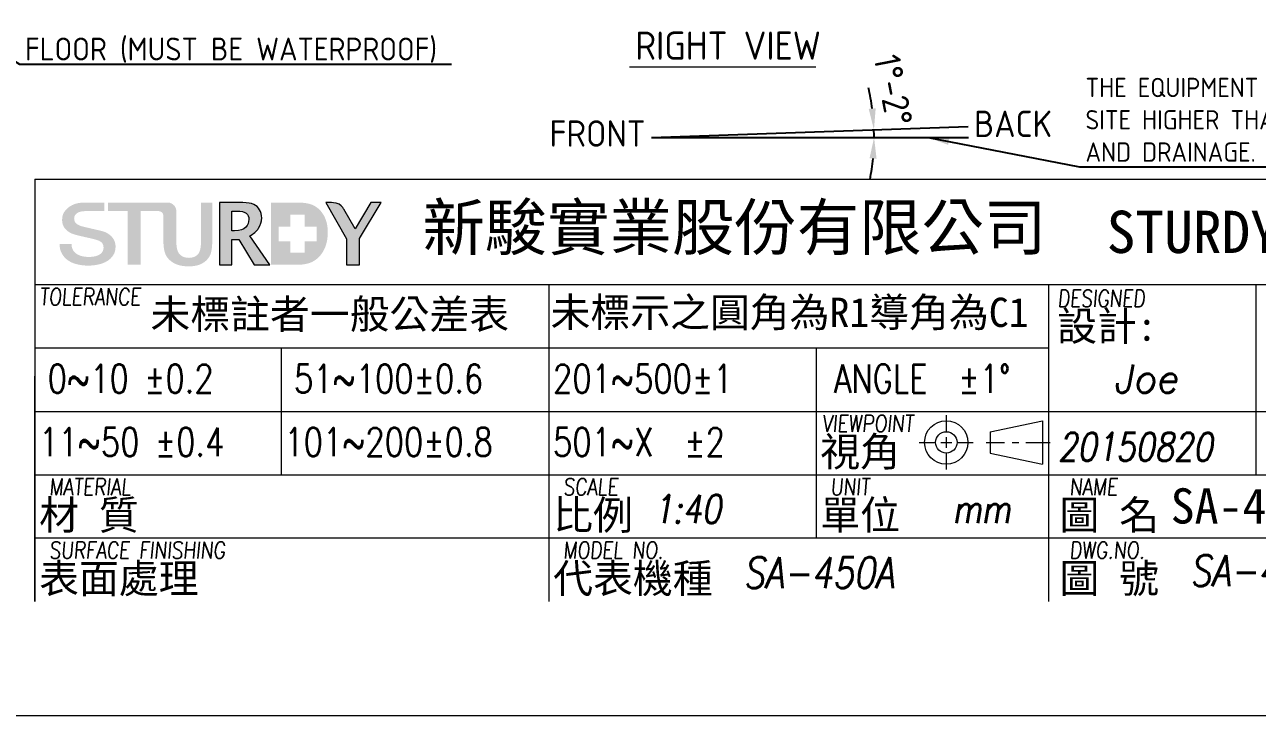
# Model space of a CAD drawing. Header units: millimetres. Extents: x 13007 to 24727, y 23 to 8263.
# Drawn here: x 19214 to 22717, y 23 to 1985 of the extents above; entities that cross this region are included whole.
import ezdxf

# ---------------------------------------------------------------- set-up
doc = ezdxf.new("R2010")
doc.units = ezdxf.units.MM
doc.layers.get('0').update_dxf_attribs({"lineweight": 25})
for name, color, linetype, lineweight in [('D', 3, 'Continuous', 13), ('F', 7, 'Continuous', 15), ('T', 4, 'Continuous', 15)]:
    doc.layers.add(name, color=color, linetype=linetype, lineweight=lineweight)
doc.styles.get("Standard").update_dxf_attribs({"font": 'KAIU.TTF'})
doc.styles.add('STU25', font='isocp2.shx')
doc.styles.add('Text', font='romans.shx', dxfattribs={"width": 0.8, "oblique": 10})
doc.dimstyles.new('STU25', dxfattribs={"dimscale": 30, "dimtxt": 2.5, "dimasz": 2, "dimexe": 0.6, "dimexo": 1, "dimgap": 1, "dimtad": 1, "dimdsep": 46, "dimtxsty": 'STU25', "dimcen": 2, "dimazin": 2, "dimtfac": 1, "dimtmove": 0, "dimatfit": 3, "dimfxl": 0, "dimtolj": 1, "dimtzin": 0, "dimarcsym": 0})
doc.dimstyles.new('STU25$7', dxfattribs={"dimscale": 30, "dimtxt": 2.5, "dimasz": 2, "dimexe": 1.25, "dimexo": 0.625, "dimgap": 1, "dimtad": 0, "dimdec": 4, "dimdsep": 46, "dimtxsty": 'STU25', "dimcen": 2.5, "dimazin": 2, "dimtfac": 1, "dimtdec": 4, "dimtmove": 0, "dimatfit": 3, "dimfxl": 0, "dimtolj": 1, "dimtzin": 0, "dimarcsym": 0})

# ---------------------------------------------------------------- blocks, each defined once
blk = doc.blocks.new('*D8')
at = {"layer": 'D', "color": 0, "linetype": 'Continuous', "lineweight": -2}
for start, end in [(7.4342, 12.8684), (0, 2), (349.1316, 354.5658)]:
    blk.add_arc((20994.8, 1664.7), 632.8, start, end, dxfattribs=at)
at = {"layer": 'D', "color": 0}
for points in [[(21612.4, 1745.8), (21632.3, 1747.4), (21627.3, 1686.8)], [(21634.8, 1604.3), (21614.8, 1605.2), (21627.7, 1664.7)]]:
    blk.add_solid(points, dxfattribs=at)
at = {"layer": 'Defpoints', "color": 0}
for p in [(21895.3, 1696.2), (20994.8, 1664.7), (20994.8, 1664.7), (21627.6, 1672.1), (21895.8, 1664.7)]:
    blk.add_point(p, dxfattribs=at)
at = {"layer": 'D', "color": 0, "insert": (21682.2, 1799), "char_height": 75, "attachment_point": 5, "rotation": 281.0583, "style": 'STU25'}
blk.add_mtext('1%%D-2%%D', dxfattribs=at)
blk = doc.blocks.new('新駿LOGO')
at = {"layer": 'F'}
h = blk.add_hatch(color=256, dxfattribs=at)
edge = h.paths.add_edge_path()
edge.add_spline(control_points=[(-529.051, -442.142), (-529.051, -442.306), (-529.019, -442.447), (-528.955, -442.564), (-528.891, -442.681), (-528.802, -442.776), (-528.688, -442.851), (-528.574, -442.925), (-528.443, -442.98), (-528.294, -443.014), (-528.146, -443.048), (-527.986, -443.065), (-527.812, -443.065), (-527.625, -443.065), (-527.465, -443.046), (-527.333, -443.008), (-527.2, -442.969), (-527.093, -442.92), (-527.011, -442.86), (-526.929, -442.799), (-526.87, -442.73), (-526.833, -442.652), (-526.797, -442.573), (-526.778, -442.494), (-526.778, -442.413), (-526.778, -442.248), (-526.821, -442.126), (-526.905, -442.048), (-526.99, -441.97), (-527.082, -441.914), (-527.182, -441.882), (-527.356, -441.826), (-527.558, -441.773), (-527.788, -441.722), (-528.018, -441.672), (-528.302, -441.606), (-528.64, -441.526), (-528.85, -441.478), (-529.024, -441.415), (-529.164, -441.336), (-529.303, -441.257), (-529.413, -441.17), (-529.495, -441.074), (-529.578, -440.977), (-529.636, -440.874), (-529.67, -440.766), (-529.704, -440.657), (-529.721, -440.546), (-529.721, -440.434), (-529.721, -440.216), (-529.67, -440.028), (-529.567, -439.869), (-529.464, -439.71), (-529.329, -439.579), (-529.16, -439.474), (-528.991, -439.37), (-528.855, -439.306), (-528.64, -439.256), (-528.426, -439.205), (-528.133, -439.204), (-527.915, -439.204), (-527.659, -439.204), (-526.729, -439.204), (-526.729, -439.204), (-526.729, -439.204), (-526.732, -439.805), (-526.732, -439.805), (-526.732, -439.805), (-528.141, -439.796), (-528.282, -439.825), (-528.386, -439.847), (-528.478, -439.858), (-528.565, -439.9), (-528.651, -439.942), (-528.723, -439.999), (-528.78, -440.072), (-528.837, -440.144), (-528.866, -440.235), (-528.866, -440.343), (-528.866, -440.496), (-528.812, -440.616), (-528.705, -440.702), (-528.598, -440.789), (-528.458, -440.854), (-528.284, -440.898), (-528.266, -440.902), (-528.194, -440.919), (-528.069, -440.95), (-527.943, -440.98), (-527.803, -441.013), (-527.648, -441.049), (-527.493, -441.086), (-527.341, -441.121), (-527.193, -441.155), (-527.044, -441.189), (-526.938, -441.214), (-526.874, -441.231), (-526.715, -441.275), (-526.576, -441.335), (-526.457, -441.411), (-526.338, -441.488), (-526.239, -441.575), (-526.159, -441.674), (-526.079, -441.773), (-526.02, -441.878), (-525.981, -441.991), (-525.943, -442.103), (-525.923, -442.216), (-525.923, -442.329), (-525.923, -442.57), (-525.979, -442.776), (-526.091, -442.947), (-526.203, -443.118), (-526.349, -443.258), (-526.532, -443.366), (-526.715, -443.476), (-526.922, -443.555), (-527.155, -443.605), (-527.388, -443.655), (-527.625, -443.681), (-527.867, -443.681), (-528.145, -443.681), (-528.408, -443.65), (-528.653, -443.59), (-528.9, -443.53), (-529.115, -443.437), (-529.297, -443.313), (-529.48, -443.188), (-529.626, -443.028), (-529.735, -442.833), (-529.845, -442.637), (-529.902, -442.407), (-529.906, -442.142), (-529.906, -442.142), (-529.051, -442.142), (-529.051, -442.142)], knot_values=[0, 0, 0, 0, 1, 1, 1, 2, 2, 2, 3, 3, 3, 4, 4, 4, 5, 5, 5, 6, 6, 6, 7, 7, 7, 8, 8, 8, 9, 9, 9, 10, 10, 10, 11, 11, 11, 12, 12, 12, 13, 13, 13, 14, 14, 14, 15, 15, 15, 16, 16, 16, 17, 17, 17, 18, 18, 18, 19, 19, 19, 20, 20, 20, 21, 21, 21, 22, 22, 22, 23, 23, 23, 24, 24, 24, 25, 25, 25, 26, 26, 26, 27, 27, 27, 28, 28, 28, 29, 29, 29, 30, 30, 30, 31, 31, 31, 32, 32, 32, 33, 33, 33, 34, 34, 34, 35, 35, 35, 36, 36, 36, 37, 37, 37, 38, 38, 38, 39, 39, 39, 40, 40, 40, 41, 41, 41, 42, 42, 42, 43, 43, 43, 44, 44, 44, 45, 45, 45, 45], degree=3, periodic=0)
edge = h.paths.add_edge_path()
edge.add_spline(control_points=[(-522.525, -440.141), (-522.54, -440.04), (-522.569, -439.94), (-522.628, -439.896), (-522.768, -439.792), (-522.902, -439.814), (-522.902, -439.814), (-522.902, -439.814), (-523.024, -439.814), (-523.024, -439.814), (-523.024, -439.814), (-524.139, -439.814), (-524.139, -439.814), (-524.139, -439.814), (-524.139, -443.624), (-524.139, -443.624), (-524.139, -443.624), (-525.057, -443.624), (-525.057, -443.624), (-525.057, -443.624), (-525.057, -439.814), (-525.057, -439.814), (-525.057, -439.814), (-526.468, -439.814), (-526.468, -439.814), (-526.468, -439.814), (-526.468, -439.204), (-526.468, -439.204), (-526.468, -439.204), (-522.387, -439.204), (-522.387, -439.204)], knot_values=[5.578051, 5.578051, 5.578051, 5.578051, 6, 6, 6, 7, 7, 7, 8, 8, 8, 9, 9, 9, 10, 10, 10, 11, 11, 11, 12, 12, 12, 13, 13, 13, 14, 14, 14, 15, 15, 15, 15], degree=3, periodic=0)
edge.add_spline(control_points=[(-522.396, -439.204), (-522.311, -439.204), (-522.216, -439.204), (-522.216, -439.204), (-522.216, -439.204), (-521.96, -439.187), (-521.763, -439.406), (-521.582, -439.606), (-521.607, -439.851), (-521.607, -439.851), (-521.607, -439.851), (-521.607, -441.917), (-521.607, -441.917), (-521.607, -442.407), (-521.523, -442.732), (-521.357, -442.891), (-521.191, -443.051), (-520.975, -443.131), (-520.71, -443.131), (-520.449, -443.131), (-520.242, -443.052), (-520.087, -442.894), (-519.933, -442.736), (-519.855, -442.433), (-519.855, -441.982), (-519.855, -441.982), (-519.855, -439.204), (-519.855, -439.204), (-519.855, -439.204), (-519.054, -439.204), (-519.054, -439.204), (-519.054, -439.204), (-519.054, -441.919), (-519.054, -441.919), (-519.054, -442.431), (-519.119, -442.798), (-519.247, -443.02), (-519.375, -443.242), (-519.561, -443.417), (-519.804, -443.544), (-520.047, -443.671), (-520.354, -443.735), (-520.727, -443.735), (-521.094, -443.735), (-521.408, -443.676), (-521.671, -443.558), (-521.933, -443.439), (-522.142, -443.263), (-522.295, -443.029), (-522.448, -442.795), (-522.525, -442.422), (-522.525, -441.91), (-522.525, -441.91), (-522.525, -440.923), (-522.525, -440.141)], knot_values=[0.44538, 0.44538, 0.44538, 0.44538, 1, 1, 1, 2, 2, 2, 3, 3, 3, 4, 4, 4, 5, 5, 5, 6, 6, 6, 7, 7, 7, 8, 8, 8, 9, 9, 9, 10, 10, 10, 11, 11, 11, 12, 12, 12, 13, 13, 13, 14, 14, 14, 15, 15, 15, 16, 16, 16, 17, 17, 17, 17.603917, 17.603917, 17.603917, 17.603917], degree=3, periodic=0)
h = blk.add_hatch(color=256, dxfattribs=at)
edge = h.paths.add_edge_path()
edge.add_spline(control_points=[(-522.216, -439.204), (-522.216, -439.204), (-526.468, -439.204), (-526.468, -439.204)], knot_values=[14, 14, 14, 14, 15, 15, 15, 15], degree=3, periodic=0)
edge.add_spline(control_points=[(-526.468, -439.204), (-526.468, -439.204), (-526.468, -439.814), (-526.468, -439.814)], knot_values=[13, 13, 13, 13, 14, 14, 14, 14], degree=3, periodic=0)
edge.add_spline(control_points=[(-526.468, -439.814), (-526.468, -439.814), (-525.057, -439.814), (-525.057, -439.814)], knot_values=[12, 12, 12, 12, 13, 13, 13, 13], degree=3, periodic=0)
edge.add_spline(control_points=[(-525.057, -439.814), (-525.057, -439.814), (-525.057, -443.624), (-525.057, -443.624)], knot_values=[11, 11, 11, 11, 12, 12, 12, 12], degree=3, periodic=0)
edge.add_spline(control_points=[(-525.057, -443.624), (-525.057, -443.624), (-524.139, -443.624), (-524.139, -443.624)], knot_values=[10, 10, 10, 10, 11, 11, 11, 11], degree=3, periodic=0)
edge.add_spline(control_points=[(-524.139, -443.624), (-524.139, -443.624), (-524.139, -439.814), (-524.139, -439.814)], knot_values=[9, 9, 9, 9, 10, 10, 10, 10], degree=3, periodic=0)
edge.add_spline(control_points=[(-524.139, -439.814), (-524.139, -439.814), (-523.024, -439.814), (-523.024, -439.814)], knot_values=[8, 8, 8, 8, 9, 9, 9, 9], degree=3, periodic=0)
edge.add_spline(control_points=[(-523.024, -439.814), (-523.024, -439.814), (-522.902, -439.814), (-522.902, -439.814)], knot_values=[7, 7, 7, 7, 8, 8, 8, 8], degree=3, periodic=0)
edge.add_spline(control_points=[(-522.902, -439.814), (-522.902, -439.814), (-522.768, -439.792), (-522.628, -439.896)], knot_values=[6, 6, 6, 6, 7, 7, 7, 7], degree=3, periodic=0)
edge.add_spline(control_points=[(-522.628, -439.896), (-522.569, -439.94), (-522.54, -440.04), (-522.525, -440.141)], knot_values=[5.578051, 5.578051, 5.578051, 5.578051, 6, 6, 6, 6], degree=3, periodic=0)
edge.add_spline(control_points=[(-522.525, -440.141), (-522.525, -440.923), (-522.525, -441.91), (-522.525, -441.91)], knot_values=[17, 17, 17, 17, 17.603917, 17.603917, 17.603917, 17.603917], degree=3, periodic=0)
edge.add_spline(control_points=[(-522.525, -441.91), (-522.525, -442.422), (-522.448, -442.795), (-522.295, -443.029)], knot_values=[16, 16, 16, 16, 17, 17, 17, 17], degree=3, periodic=0)
edge.add_spline(control_points=[(-522.295, -443.029), (-522.142, -443.263), (-521.933, -443.439), (-521.671, -443.558)], knot_values=[15, 15, 15, 15, 16, 16, 16, 16], degree=3, periodic=0)
edge.add_spline(control_points=[(-521.671, -443.558), (-521.408, -443.676), (-521.094, -443.735), (-520.727, -443.735)], knot_values=[14, 14, 14, 14, 15, 15, 15, 15], degree=3, periodic=0)
edge.add_spline(control_points=[(-520.727, -443.735), (-520.354, -443.735), (-520.047, -443.671), (-519.804, -443.544)], knot_values=[13, 13, 13, 13, 14, 14, 14, 14], degree=3, periodic=0)
edge.add_spline(control_points=[(-519.804, -443.544), (-519.561, -443.417), (-519.375, -443.242), (-519.247, -443.02)], knot_values=[12, 12, 12, 12, 13, 13, 13, 13], degree=3, periodic=0)
edge.add_spline(control_points=[(-519.247, -443.02), (-519.119, -442.798), (-519.054, -442.431), (-519.054, -441.919)], knot_values=[11, 11, 11, 11, 12, 12, 12, 12], degree=3, periodic=0)
edge.add_spline(control_points=[(-519.054, -441.919), (-519.054, -441.919), (-519.054, -439.204), (-519.054, -439.204)], knot_values=[10, 10, 10, 10, 11, 11, 11, 11], degree=3, periodic=0)
edge.add_spline(control_points=[(-519.054, -439.204), (-519.054, -439.204), (-519.855, -439.204), (-519.855, -439.204)], knot_values=[9, 9, 9, 9, 10, 10, 10, 10], degree=3, periodic=0)
edge.add_spline(control_points=[(-519.855, -439.204), (-519.855, -439.204), (-519.855, -441.982), (-519.855, -441.982)], knot_values=[8, 8, 8, 8, 9, 9, 9, 9], degree=3, periodic=0)
edge.add_spline(control_points=[(-519.855, -441.982), (-519.855, -442.433), (-519.933, -442.736), (-520.087, -442.894)], knot_values=[7, 7, 7, 7, 8, 8, 8, 8], degree=3, periodic=0)
edge.add_spline(control_points=[(-520.087, -442.894), (-520.242, -443.052), (-520.449, -443.131), (-520.71, -443.131)], knot_values=[6, 6, 6, 6, 7, 7, 7, 7], degree=3, periodic=0)
edge.add_spline(control_points=[(-520.71, -443.131), (-520.975, -443.131), (-521.191, -443.051), (-521.357, -442.891)], knot_values=[5, 5, 5, 5, 6, 6, 6, 6], degree=3, periodic=0)
edge.add_spline(control_points=[(-521.357, -442.891), (-521.523, -442.732), (-521.607, -442.407), (-521.607, -441.917)], knot_values=[4, 4, 4, 4, 5, 5, 5, 5], degree=3, periodic=0)
edge.add_spline(control_points=[(-521.607, -441.917), (-521.607, -441.917), (-521.607, -439.851), (-521.607, -439.851)], knot_values=[3, 3, 3, 3, 4, 4, 4, 4], degree=3, periodic=0)
edge.add_spline(control_points=[(-521.607, -439.851), (-521.607, -439.851), (-521.582, -439.606), (-521.763, -439.406)], knot_values=[2, 2, 2, 2, 3, 3, 3, 3], degree=3, periodic=0)
edge.add_spline(control_points=[(-521.763, -439.406), (-521.96, -439.187), (-522.216, -439.204), (-522.216, -439.204)], knot_values=[1, 1, 1, 1, 2, 2, 2, 2], degree=3, periodic=0)
h = blk.add_hatch(color=256, dxfattribs=at)
edge = h.paths.add_edge_path()
edge.add_spline(control_points=[(-518.536, -443.624), (-518.536, -443.624), (-518.536, -439.204), (-518.536, -439.204), (-518.536, -439.204), (-516.884, -439.204), (-516.884, -439.204), (-516.545, -439.204), (-516.288, -439.246), (-516.111, -439.33), (-515.934, -439.415), (-515.794, -439.544), (-515.692, -439.716), (-515.59, -439.888), (-515.538, -440.082), (-515.538, -440.299), (-515.538, -440.557), (-515.613, -440.802), (-515.762, -441.032), (-515.912, -441.261), (-516.122, -441.437), (-516.394, -441.558), (-516.394, -441.558), (-514.952, -443.624), (-514.952, -443.624), (-514.952, -443.624), (-516.071, -443.624), (-516.071, -443.624), (-516.071, -443.624), (-517.172, -441.815), (-517.172, -441.815), (-517.172, -441.815), (-517.672, -441.815), (-517.672, -441.815), (-517.672, -441.815), (-517.672, -443.624), (-517.672, -443.624), (-517.672, -443.624), (-518.536, -443.624), (-518.536, -443.624)], knot_values=[0, 0, 0, 0, 1, 1, 1, 2, 2, 2, 3, 3, 3, 4, 4, 4, 5, 5, 5, 6, 6, 6, 7, 7, 7, 8, 8, 8, 9, 9, 9, 10, 10, 10, 11, 11, 11, 12, 12, 12, 13, 13, 13, 13], degree=3, periodic=0)
edge = h.paths.add_edge_path(flags=16)
edge.add_spline(control_points=[(-517.672, -441.21), (-517.672, -441.21), (-517.462, -441.21), (-517.462, -441.21), (-517.084, -441.21), (-516.822, -441.127), (-516.676, -440.962), (-516.53, -440.796), (-516.456, -440.609), (-516.456, -440.4), (-516.456, -440.219), (-516.515, -440.075), (-516.633, -439.968), (-516.751, -439.862), (-516.991, -439.809), (-517.351, -439.809), (-517.351, -439.809), (-517.672, -439.809), (-517.672, -439.809), (-517.672, -439.809), (-517.672, -441.21), (-517.672, -441.21)], knot_values=[0, 0, 0, 0, 1, 1, 1, 2, 2, 2, 3, 3, 3, 4, 4, 4, 5, 5, 5, 6, 6, 6, 7, 7, 7, 7], degree=3, periodic=0)
h = blk.add_hatch(color=256, dxfattribs=at)
edge = h.paths.add_edge_path()
edge.add_spline(control_points=[(-514.869, -439.204), (-514.869, -439.204), (-514.869, -443.624), (-514.869, -443.624)], knot_values=[0, 0, 0, 0, 1, 1, 1, 1], degree=3, periodic=0)
edge.add_spline(control_points=[(-514.869, -443.624), (-514.869, -443.624), (-513.047, -443.624), (-513.047, -443.624)], knot_values=[8, 8, 8, 8, 9, 9, 9, 9], degree=3, periodic=0)
edge.add_spline(control_points=[(-513.047, -443.624), (-512.514, -443.624), (-512.094, -443.524), (-511.788, -443.322)], knot_values=[7, 7, 7, 7, 8, 8, 8, 8], degree=3, periodic=0)
edge.add_spline(control_points=[(-511.788, -443.322), (-511.48, -443.121), (-511.247, -442.847), (-511.087, -442.501)], knot_values=[6, 6, 6, 6, 7, 7, 7, 7], degree=3, periodic=0)
edge.add_spline(control_points=[(-511.087, -442.501), (-510.927, -442.155), (-510.846, -441.761), (-510.846, -441.321)], knot_values=[5, 5, 5, 5, 6, 6, 6, 6], degree=3, periodic=0)
edge.add_spline(control_points=[(-510.846, -441.321), (-510.846, -440.871), (-510.931, -440.488), (-511.099, -440.17)], knot_values=[4, 4, 4, 4, 5, 5, 5, 5], degree=3, periodic=0)
edge.add_spline(control_points=[(-511.099, -440.17), (-511.267, -439.852), (-511.493, -439.612), (-511.777, -439.448)], knot_values=[3, 3, 3, 3, 4, 4, 4, 4], degree=3, periodic=0)
edge.add_spline(control_points=[(-511.777, -439.448), (-512.061, -439.285), (-512.457, -439.204), (-512.967, -439.204)], knot_values=[2, 2, 2, 2, 3, 3, 3, 3], degree=3, periodic=0)
edge.add_spline(control_points=[(-512.967, -439.204), (-512.967, -439.204), (-514.869, -439.204), (-514.869, -439.204)], knot_values=[1, 1, 1, 1, 2, 2, 2, 2], degree=3, periodic=0)
h.paths.add_polyline_path([(-514.335, -441.95), (-513.511, -441.95), (-513.511, -442.773), (-512.482, -442.773), (-512.482, -441.95), (-511.637, -441.95), (-511.637, -440.92), (-512.482, -440.92), (-512.482, -440.074), (-513.511, -440.074), (-513.511, -440.92), (-514.335, -440.92)], flags=16)
h = blk.add_hatch(color=256, dxfattribs=at)
edge = h.paths.add_edge_path()
edge.add_spline(control_points=[(-509.511, -443.624), (-509.511, -443.624), (-509.511, -441.772), (-509.511, -441.772), (-509.511, -441.772), (-510.996, -439.204), (-510.996, -439.204), (-510.996, -439.204), (-510.644, -439.204), (-510.644, -439.204), (-510.644, -439.204), (-510.299, -439.189), (-510.044, -439.321), (-509.79, -439.454), (-509.707, -439.678), (-509.707, -439.678), (-509.707, -439.678), (-508.902, -441.069), (-508.902, -441.069), (-508.902, -441.069), (-507.778, -439.204), (-507.778, -439.204), (-507.778, -439.204), (-507.048, -439.204), (-507.048, -439.204), (-507.048, -439.204), (-508.592, -441.767), (-508.592, -441.767), (-508.592, -441.767), (-508.592, -443.624), (-508.592, -443.624), (-508.592, -443.624), (-509.511, -443.624), (-509.511, -443.624)], knot_values=[0, 0, 0, 0, 1, 1, 1, 2, 2, 2, 3, 3, 3, 4, 4, 4, 5, 5, 5, 6, 6, 6, 7, 7, 7, 8, 8, 8, 9, 9, 9, 10, 10, 10, 11, 11, 11, 11], degree=3, periodic=0)
at = {"layer": 'F', "lineweight": 0}
for points, knots in [([(-518.536, -443.624), (-518.536, -443.624), (-518.536, -439.204), (-518.536, -439.204), (-518.536, -439.204), (-516.884, -439.204), (-516.884, -439.204), (-516.545, -439.204), (-516.288, -439.246), (-516.111, -439.33), (-515.934, -439.415), (-515.794, -439.544), (-515.692, -439.716), (-515.59, -439.888), (-515.538, -440.082), (-515.538, -440.299), (-515.538, -440.557), (-515.613, -440.802), (-515.762, -441.032), (-515.912, -441.261), (-516.122, -441.437), (-516.394, -441.558), (-516.394, -441.558), (-514.952, -443.624), (-514.952, -443.624), (-514.952, -443.624), (-516.071, -443.624), (-516.071, -443.624), (-516.071, -443.624), (-517.172, -441.815), (-517.172, -441.815), (-517.172, -441.815), (-517.672, -441.815), (-517.672, -441.815), (-517.672, -441.815), (-517.672, -443.624), (-517.672, -443.624), (-517.672, -443.624), (-518.536, -443.624), (-518.536, -443.624)], [0, 0, 0, 0, 1, 1, 1, 2, 2, 2, 3, 3, 3, 4, 4, 4, 5, 5, 5, 6, 6, 6, 7, 7, 7, 8, 8, 8, 9, 9, 9, 10, 10, 10, 11, 11, 11, 12, 12, 12, 13, 13, 13, 13]), ([(-509.511, -443.624), (-509.511, -443.624), (-509.511, -441.772), (-509.511, -441.772), (-509.511, -441.772), (-510.996, -439.204), (-510.996, -439.204), (-510.996, -439.204), (-510.644, -439.204), (-510.644, -439.204), (-510.644, -439.204), (-510.299, -439.189), (-510.044, -439.321), (-509.79, -439.454), (-509.707, -439.678), (-509.707, -439.678), (-509.707, -439.678), (-508.902, -441.069), (-508.902, -441.069), (-508.902, -441.069), (-507.778, -439.204), (-507.778, -439.204), (-507.778, -439.204), (-507.048, -439.204), (-507.048, -439.204), (-507.048, -439.204), (-508.592, -441.767), (-508.592, -441.767), (-508.592, -441.767), (-508.592, -443.624), (-508.592, -443.624), (-508.592, -443.624), (-509.511, -443.624), (-509.511, -443.624)], [0, 0, 0, 0, 1, 1, 1, 2, 2, 2, 3, 3, 3, 4, 4, 4, 5, 5, 5, 6, 6, 6, 7, 7, 7, 8, 8, 8, 9, 9, 9, 10, 10, 10, 11, 11, 11, 11]), ([(-517.672, -441.21), (-517.672, -441.21), (-517.462, -441.21), (-517.462, -441.21), (-517.084, -441.21), (-516.822, -441.127), (-516.676, -440.962), (-516.53, -440.796), (-516.456, -440.609), (-516.456, -440.4), (-516.456, -440.219), (-516.515, -440.075), (-516.633, -439.968), (-516.751, -439.862), (-516.991, -439.809), (-517.351, -439.809), (-517.351, -439.809), (-517.672, -439.809), (-517.672, -439.809), (-517.672, -439.809), (-517.672, -441.21), (-517.672, -441.21)], [0, 0, 0, 0, 1, 1, 1, 2, 2, 2, 3, 3, 3, 4, 4, 4, 5, 5, 5, 6, 6, 6, 7, 7, 7, 7])]:
    blk.add_open_spline(points, degree=3, knots=knots, dxfattribs=at)
at = {"attachment_point": 1, "style": 'STU25'}
for s, insert, char_height in [('{\\f標楷體|b0|i0|c136|p65;新駿實業股份有限公司}', (-504.123, -439.334), 3.25), ('{\\f標楷體|b0|i0|c136|p65;STURDY\\H0.9667x; \\H1.034x;INDUSTRIAL CO.,LTD.}', (-455.51, -439.784), 3)]:
    blk.add_mtext(s, dxfattribs=dict(at, insert=insert, char_height=char_height))
blk = doc.blocks.new('H421')
at = {"layer": 'F', "color": 7}
for p, q in [((155.911, 38.089), (286.911, 38.089)), ((211.355, 38.089), (286.911, 38.089)), ((155.911, 30.589), (286.911, 30.589)), ((192.411, 30.589), (192.411, 17.089)), ((242.661, 30.589), (242.661, 17.089)), ((155.911, 26.089), (227.911, 26.089)), ((173.411, 26.089), (173.411, 17.089)), ((211.411, 26.089), (211.411, 17.089)), ((155.911, 8.089), (155.911, 24.089)), ((155.911, 21.589), (286.911, 21.589)), ((214.911, 21.589), (286.911, 21.589)), ((227.911, 21.589), (286.911, 21.589)), ((155.911, 17.089), (286.911, 17.089)), ((211.411, 17.089), (211.411, 12.589)), ((227.911, 17.089), (227.911, 8.089)), ((286.911, 12.589), (155.911, 12.589))]:
    blk.add_line(p, q, dxfattribs=at)
at = {"layer": 'F'}
for p, q in [((155.911, 38.089), (155.911, 17.089)), ((227.911, 30.589), (227.911, 17.089)), ((155.911, 24.089), (155.911, 16.089)), ((155.911, 17.089), (155.911, 8.089)), ((192.411, 17.089), (192.411, 8.089))]:
    blk.add_line(p, q, dxfattribs=at)
at = {"layer": 'F', "color": 0}
for p, q in [((220.657, 21.316), (220.657, 20.144)), ((223.773, 20.144), (227.497, 20.923)), ((223.773, 20.144), (223.773, 18.62)), ((227.497, 20.923), (227.497, 17.84)), ((218.722, 19.382), (219.894, 19.382)), ((220.271, 19.382), (221.042, 19.382)), ((220.657, 19.767), (220.657, 18.997)), ((221.419, 19.382), (222.565, 19.382)), ((223.486, 19.382), (224.805, 19.382)), ((225.338, 19.382), (225.806, 19.382)), ((226.308, 19.382), (228.026, 19.382)), ((220.657, 18.62), (220.657, 17.448)), ((223.773, 18.62), (227.497, 17.84))]:
    blk.add_line(p, q, dxfattribs=at)
for radius in [1.542, 0.762]:
    blk.add_circle((220.657, 19.382), radius, dxfattribs=at)
blk.add_blockref('新駿LOGO', (687.56, 475.621))
at = {"layer": 'F', "color": 1, "lineweight": 15, "style": 'Text', "oblique": 5, "width": 0.8}
for s, p in [('TOLERANCE', (156.227, 29.13)), ('DESIGNED', (228.568, 29.012)), ('VIEWPOINT', (211.829, 20.13)), ('MATERIAL', (156.917, 15.63)), ('SCALE', (193.438, 15.63)), ('UNIT', (212.417, 15.63)), ('NAME', (229.411, 15.63)), ('SURFACE FINISHING', (156.917, 11.13)), ('MODEL NO.', (193.438, 11.13)), ('DWG.NO.', (229.411, 11.13))]:
    blk.add_text(s, height=1.2, dxfattribs=at).set_placement(p)
at = {"layer": 'F', "lineweight": -3}
for s, height, p in [('未標註者一般公差表', 2.0757, (164.115, 27.45)), ('未標示之圓角為R1導角為C1', 2.07574, (192.54, 27.585)), ('設計:', 2.0757, (228.539, 26.607)), ('視角', 2.0757, (211.706, 17.689)), ('材 質', 2.0757, (156.206, 13.189)), ('比例', 2.0757, (192.727, 13.189)), ('單位', 2.0757, (211.706, 13.189)), ('圖 名', 2.0757, (228.699, 13.189)), ('表面處理', 2.0757, (156.206, 8.689)), ('代表機種', 2.0757, (192.727, 8.689)), ('圖 號', 2.0757, (228.699, 8.689))]:
    blk.add_text(s, height=height, dxfattribs=at).set_placement(p)
at = {"layer": 'F', "lineweight": 20, "style": 'Text', "width": 0.8}
for s, p in [('0~10 ±0.2', (156.816, 22.912)), ('51~100±0.6', (174.316, 22.912)), ('201~500±1', (192.719, 22.912)), ('ANGLE  ±1%%D', (212.676, 22.912)), ('11~50 ±0.4', (156.204, 18.412)), ('101~200±0.8', (173.627, 18.412)), ('501~X  ±2', (192.719, 18.412))]:
    blk.add_text(s, height=2, dxfattribs=at).set_placement(p)

msp = doc.modelspace()

# ---------------------------------------------------------------- linework, layer by layer
at = {"linetype": 'Continuous'}
for q in [(21895.26, 1696.151), (21895.809, 1664.707)]:
    msp.add_line((20994.809, 1664.707), q, dxfattribs=at)
at = {"layer": 'D'}
msp.add_line((20932.268, 1865.259), (21461.864, 1865.259), dxfattribs=at)
at = {"layer": 'F', "color": 6}
msp.add_lwpolyline([(13006.619, 8263.006), (13006.619, 23.006), (24726.619, 23.006), (24726.619, 8263.006)], close=True, dxfattribs=at)
msp.add_lwpolyline([(13006.619, 8263.006), (13006.619, 23.006), (24726.619, 23.006), (24726.619, 8263.006)], close=True, dxfattribs=at)

# ---------------------------------------------------------------- block references
at = {"xscale": 40, "yscale": 40, "zscale": 40}
msp.add_blockref('H421', (13006.619, 23.006), dxfattribs=at)

# ---------------------------------------------------------------- texts
at = {"layer": 'D', "color": 4}
msp.add_text('SA-450A INSTALLATION PLAN', height=100, dxfattribs=at).set_placement((22470.543, 567.926))
at = {"layer": 'D', "color": 11, "attachment_point": 1}
for s, insert, char_height in [('{\\Fisocp2.shx;RIGHT VIEW}', (20948.878, 1965.595), 80), ('{\\Fisocp2.shx;\\C3;FLOOR (MUST BE WATERPROOF)}', (19214.661, 1948.363), 65), ('{\\Fisocp2.shx;\\C3;THE EQUIPMENT SHALL BE ADJUST TO A ANGLE OF 1%%d-2%%dWITH REAR \\PSITE HIGHER THAN FRONT SITE FOR THE PROPER OPERATION OF DRY \\PAND DRAINAGE.}', (22228.533, 1834.082), 55)]:
    msp.add_mtext(s, dxfattribs=dict(at, insert=insert, char_height=char_height))
at = {"layer": 'D', "linetype": 'Continuous', "char_height": 75, "width": 218.181, "attachment_point": 1}
for s, insert in [('{\\Fisocp2.shx;BACK}', (21911.671, 1740.882)), ('{\\Fisocp2.shx;FRONT}', (20705.166, 1713.382))]:
    msp.add_mtext(s, dxfattribs=dict(at, insert=insert))
at = {"layer": 'T', "lineweight": 20, "style": 'Text', "oblique": 10}
msp.add_text('Joe', height=80, dxfattribs=at).set_placement((22308.389, 939.595))
at = {"layer": 'T', "lineweight": 20, "style": 'Text', "oblique": 10, "width": 0.8}
for s, height, p in [('20150820', 80, (22150.772, 745.895)), ('1:40', 80, (21000.859, 569.115)), ('mm', 80, (21851.184, 569.342)), ('SA-450A', 88, (21255.934, 384.58)), ('SA-450A-HE-001-02', 88, (22525.071, 390.174))]:
    msp.add_text(s, height=height, dxfattribs=at).set_placement(p)

# ---------------------------------------------------------------- dimensions: what is measured, and where the dimension line sits
at = {"layer": 'D', "linetype": 'Continuous'}
dim = msp.add_angular_dim_2l(base=(21627.613, 1672.07), line1=((20994.809, 1664.707), (21895.809, 1664.707)), line2=((20994.809, 1664.707), (21895.26, 1696.151)), text='1%%D-2%%D', dimstyle='STU25', override={"dimtxsty": 'STU25'}, dxfattribs=at)
dim.commit()
dim.dimension.update_dxf_attribs({"geometry": '*D8', "text_midpoint": (21615.906, 1786.092), "dimtype": 162})

# ---------------------------------------------------------------- leaders
at = {"layer": 'D'}
for points in [[(18840.811, 2096.038), (19199.296, 1872.559), (20426.424, 1872.559)], [(21781.068, 1664.707), (22211.962, 1581.101), (24492.928, 1580.838)]]:
    msp.add_leader(points, dimstyle='STU25$7', override={"dimgap": 1, "dimtad": 0}, dxfattribs=at)

doc.saveas('drawing.dxf')
